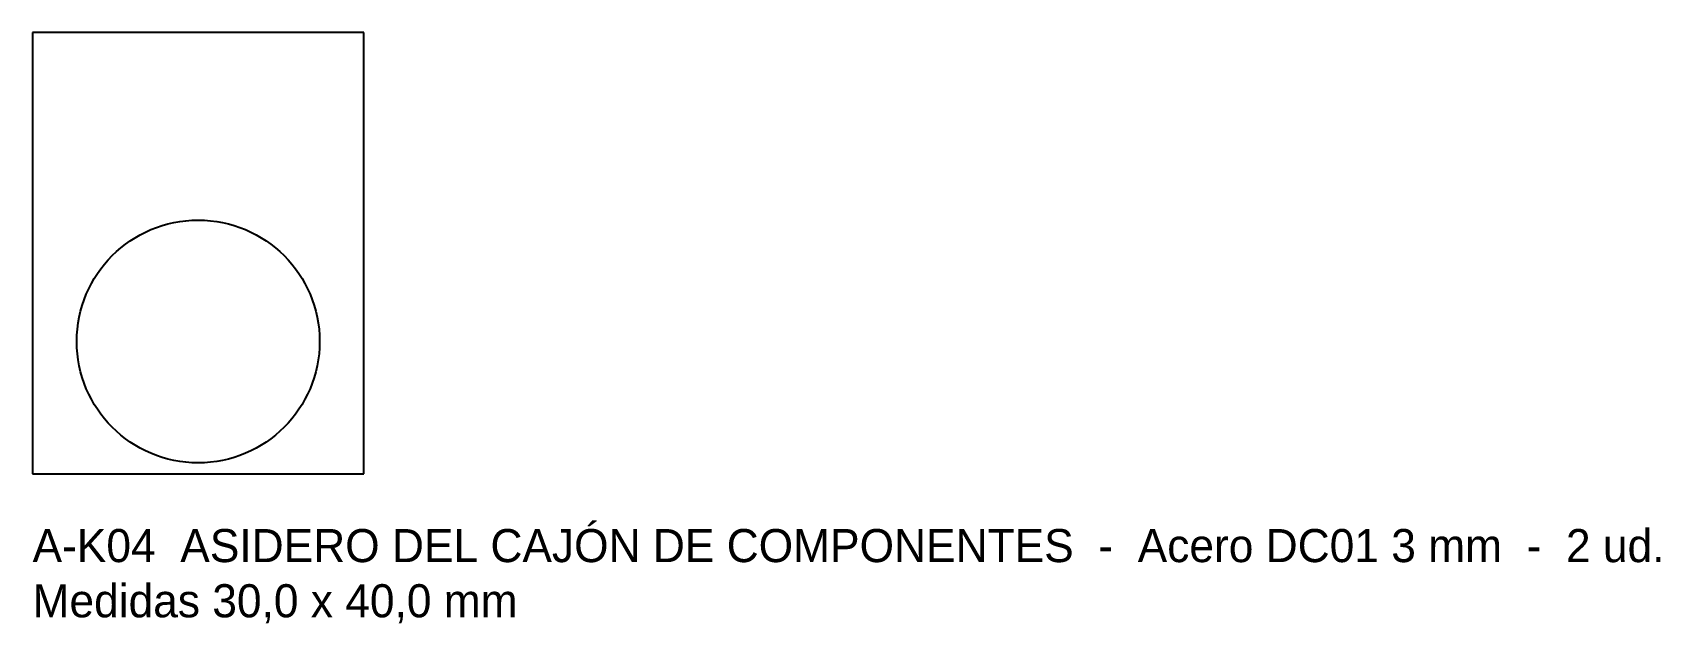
# Model space of a CAD drawing. Header units: millimetres. Extents: x 0 to 147, y -14 to 40.
import ezdxf

# ---------------------------------------------------------------- set-up
doc = ezdxf.new("R2010")
doc.units = ezdxf.units.MM
doc.layers.add('CORTE', color=7, linetype='CONTINUOUS')
doc.layers.add('TEXTO', color=3, linetype='CONTINUOUS')

msp = doc.modelspace()

# ---------------------------------------------------------------- linework, layer by layer
at = {"layer": 'CORTE'}
for p, q in [((0, 40), (0, 0)), ((30, 40), (0, 40)), ((30, 0), (30, 40)), ((0, 0), (30, 0))]:
    msp.add_line(p, q, dxfattribs=at)
msp.add_circle((15, 12), 11, dxfattribs=at)

# ---------------------------------------------------------------- texts
at = {"layer": 'TEXTO'}
for s, p in [('A-K04  ASIDERO DEL CAJÓN DE COMPONENTES  -  Acero DC01 3 mm  -  2 ud.', (0, -8)), ('Medidas 30,0 x 40,0 mm', (0, -13))]:
    msp.add_text(s, height=3, dxfattribs=at).set_placement(p)

doc.saveas('drawing.dxf')
